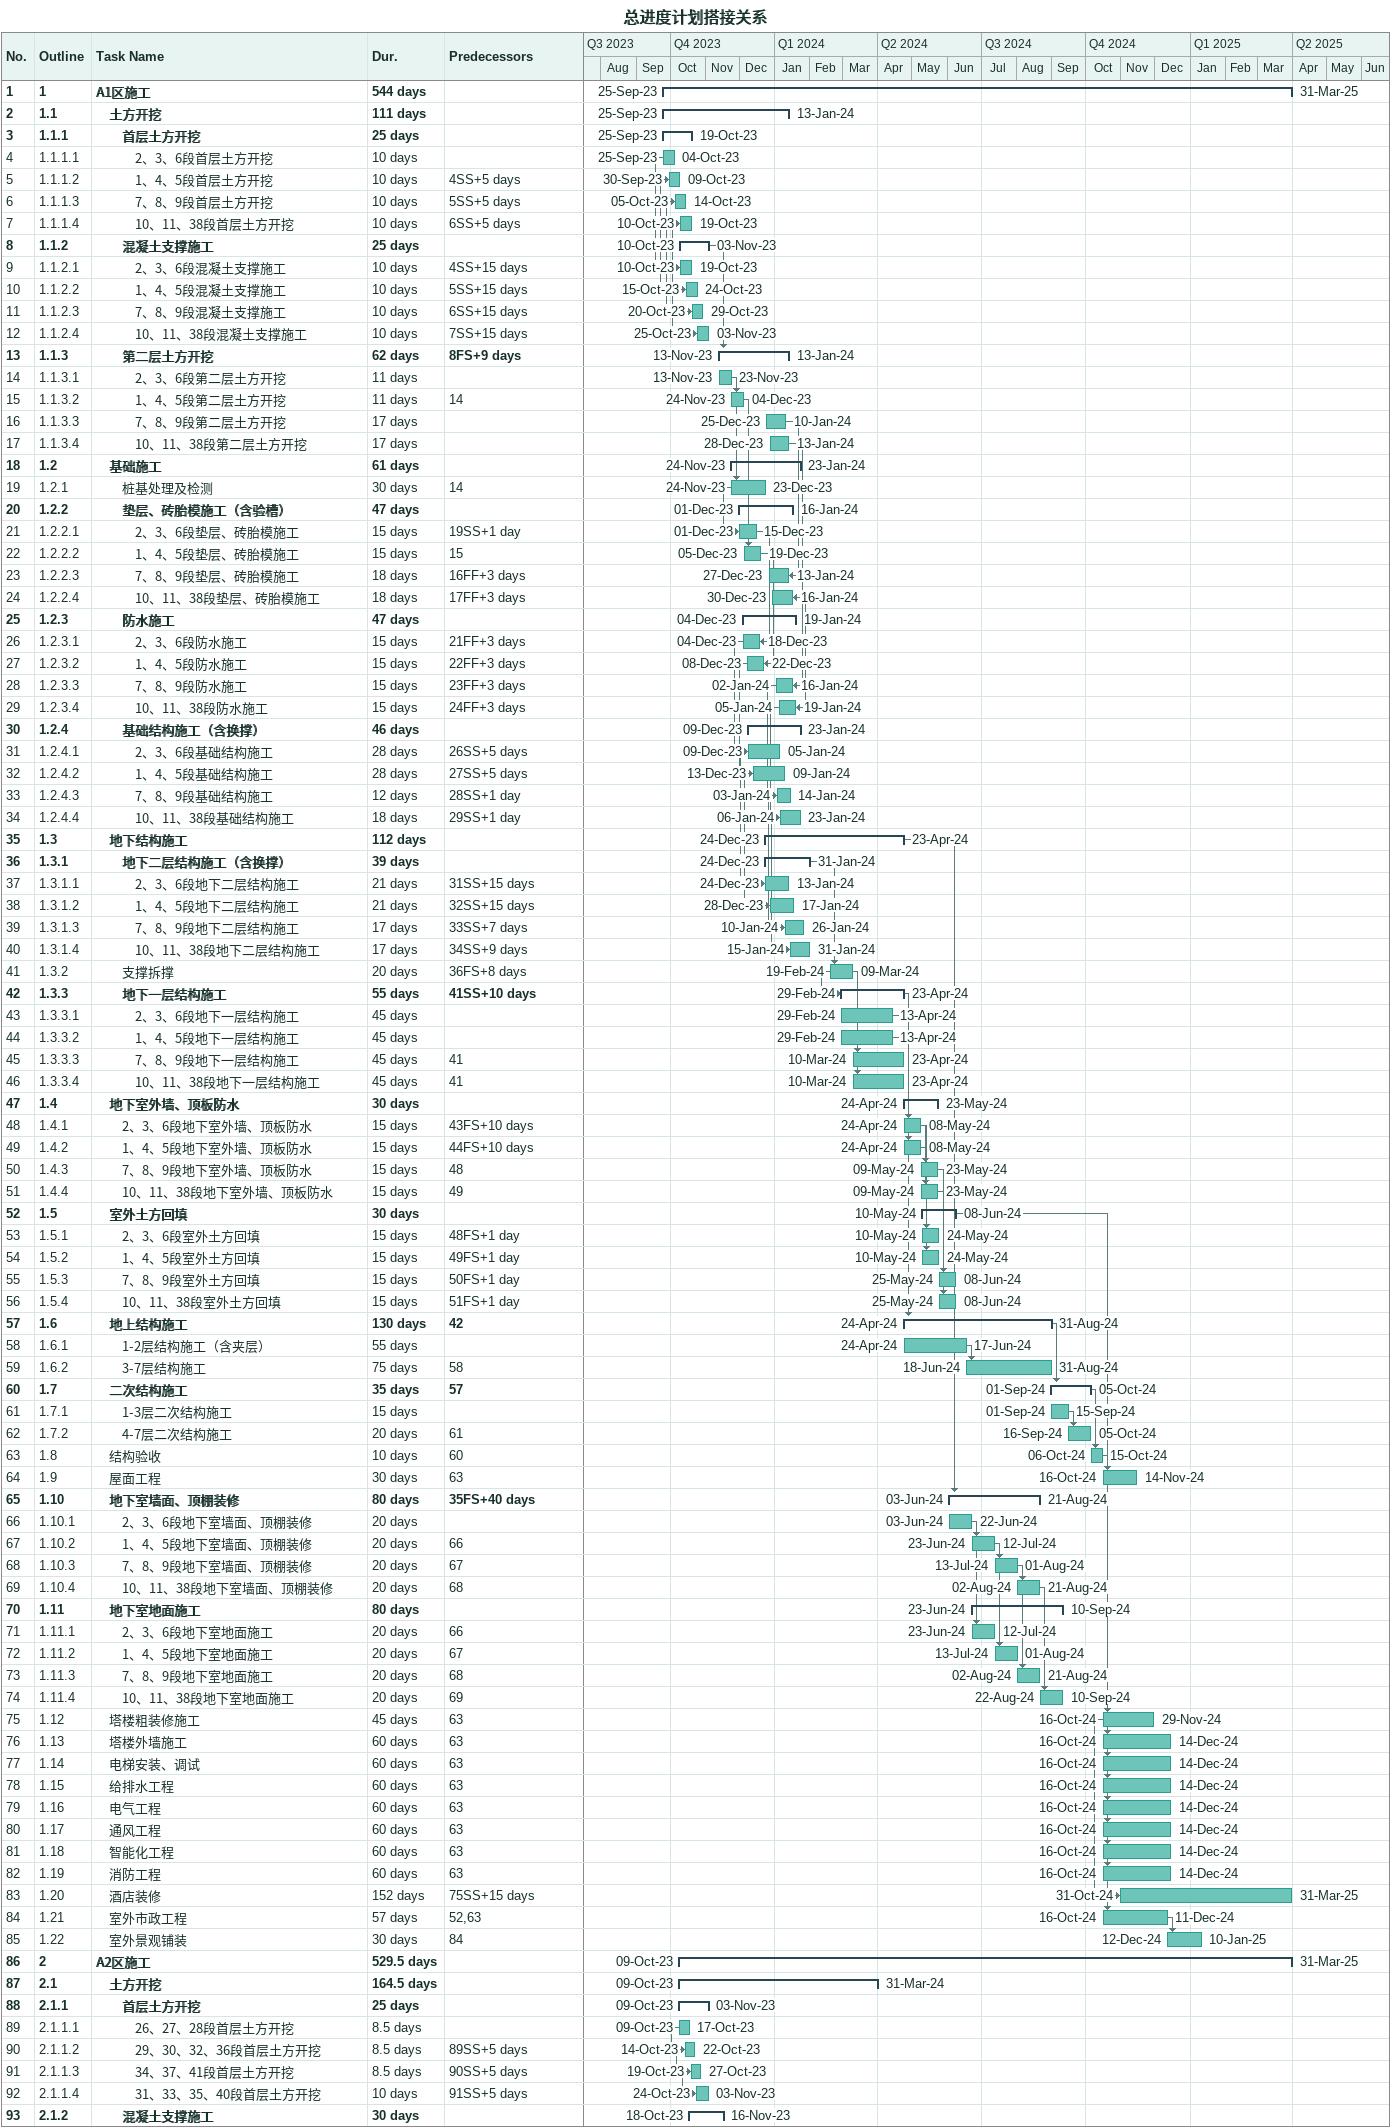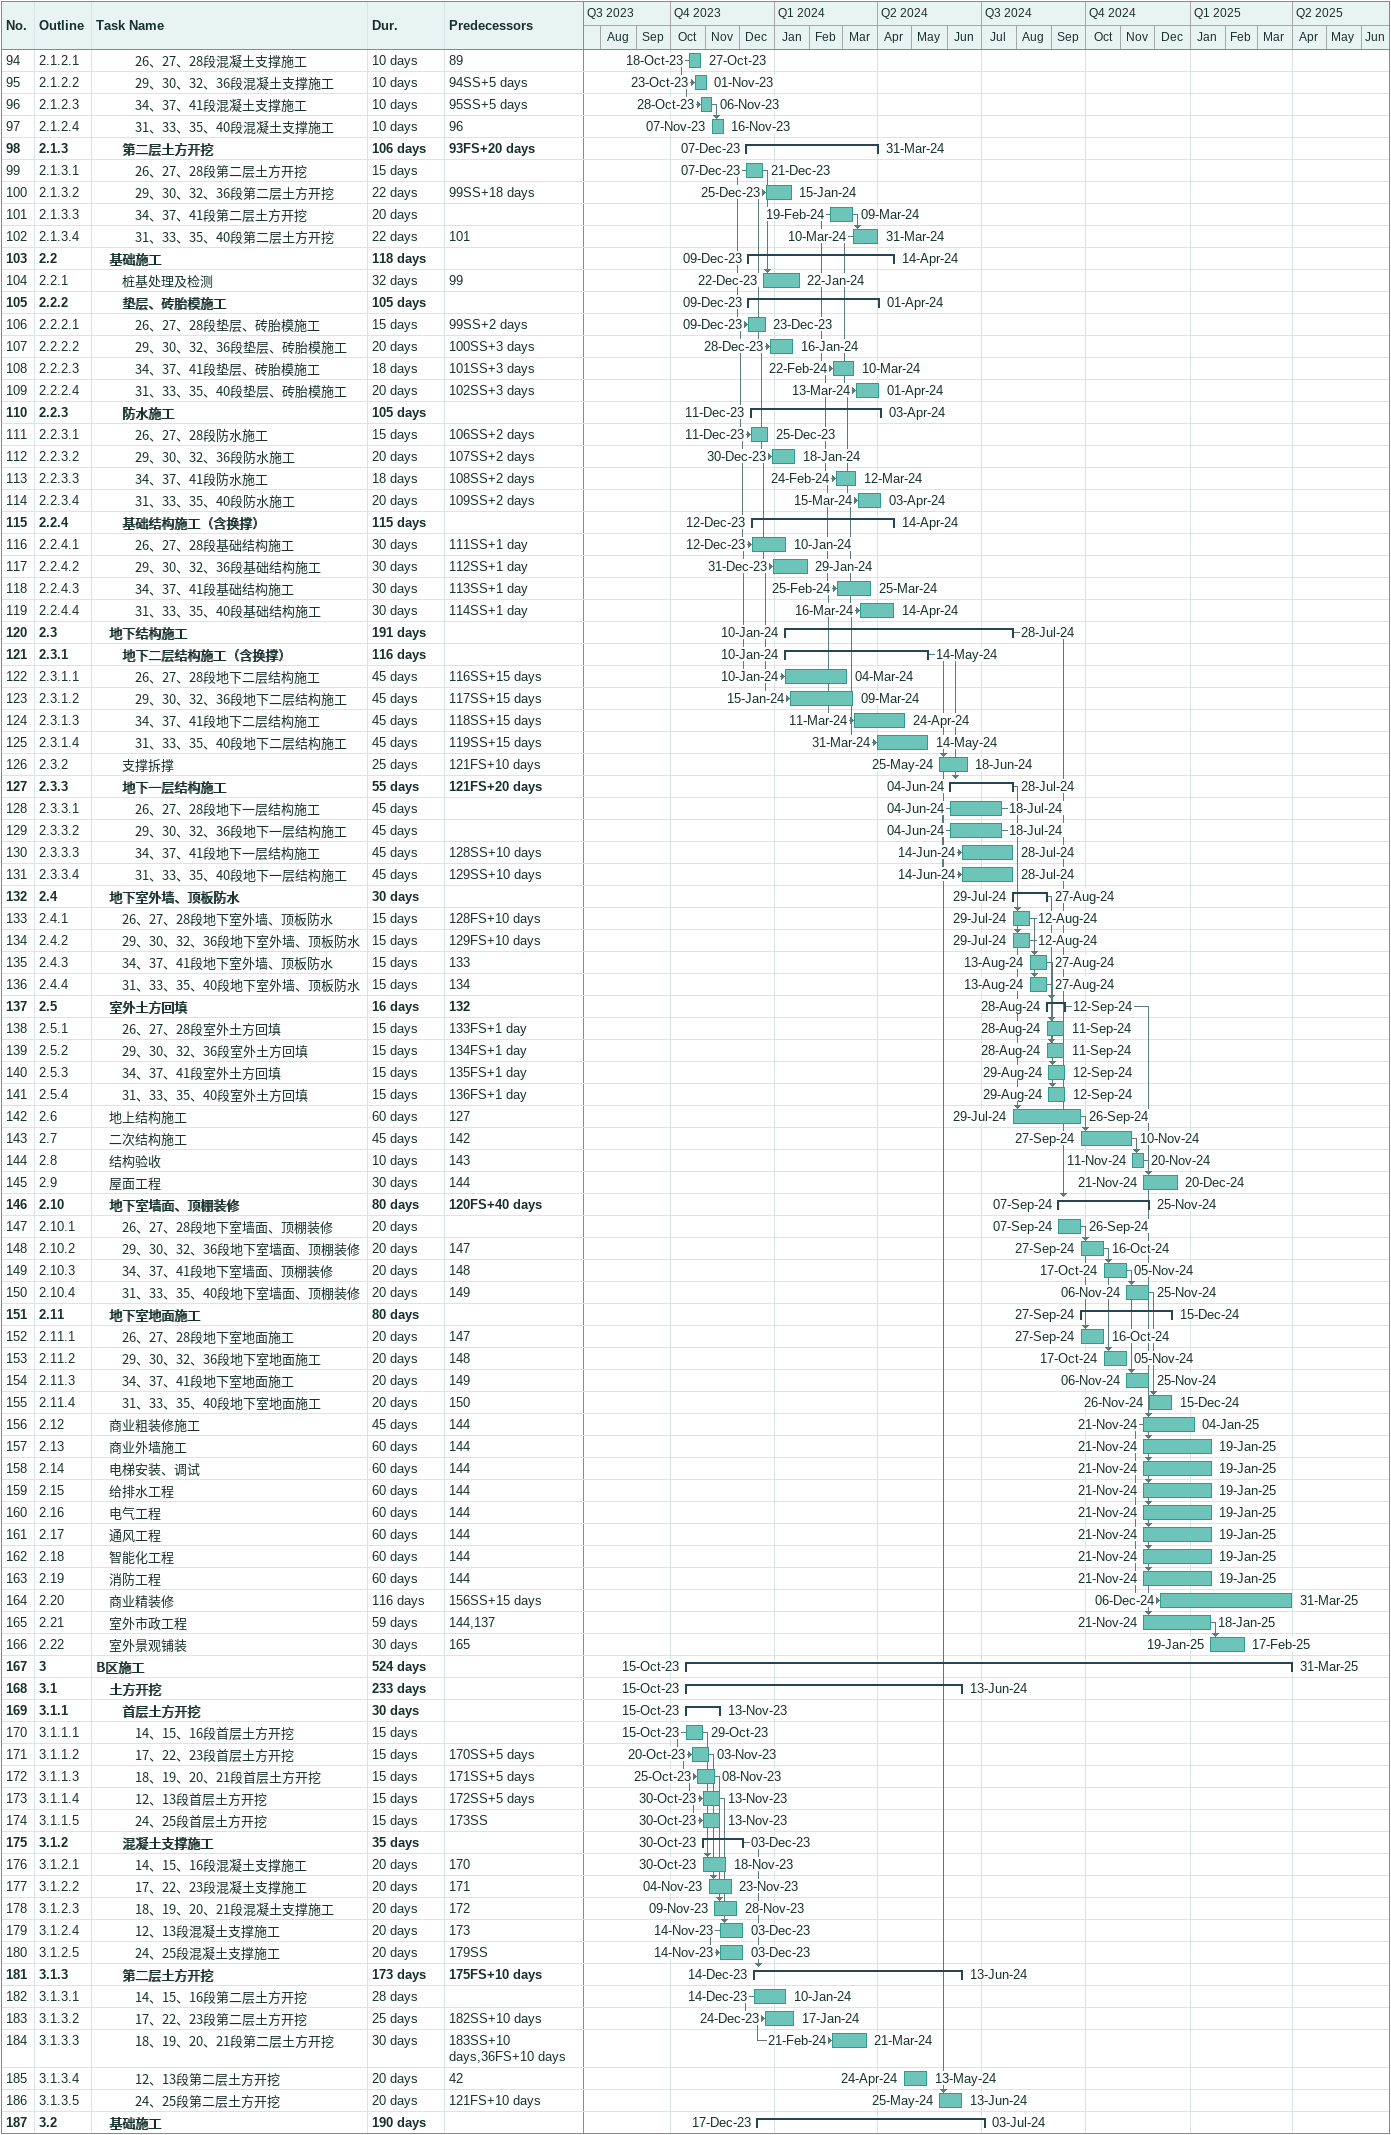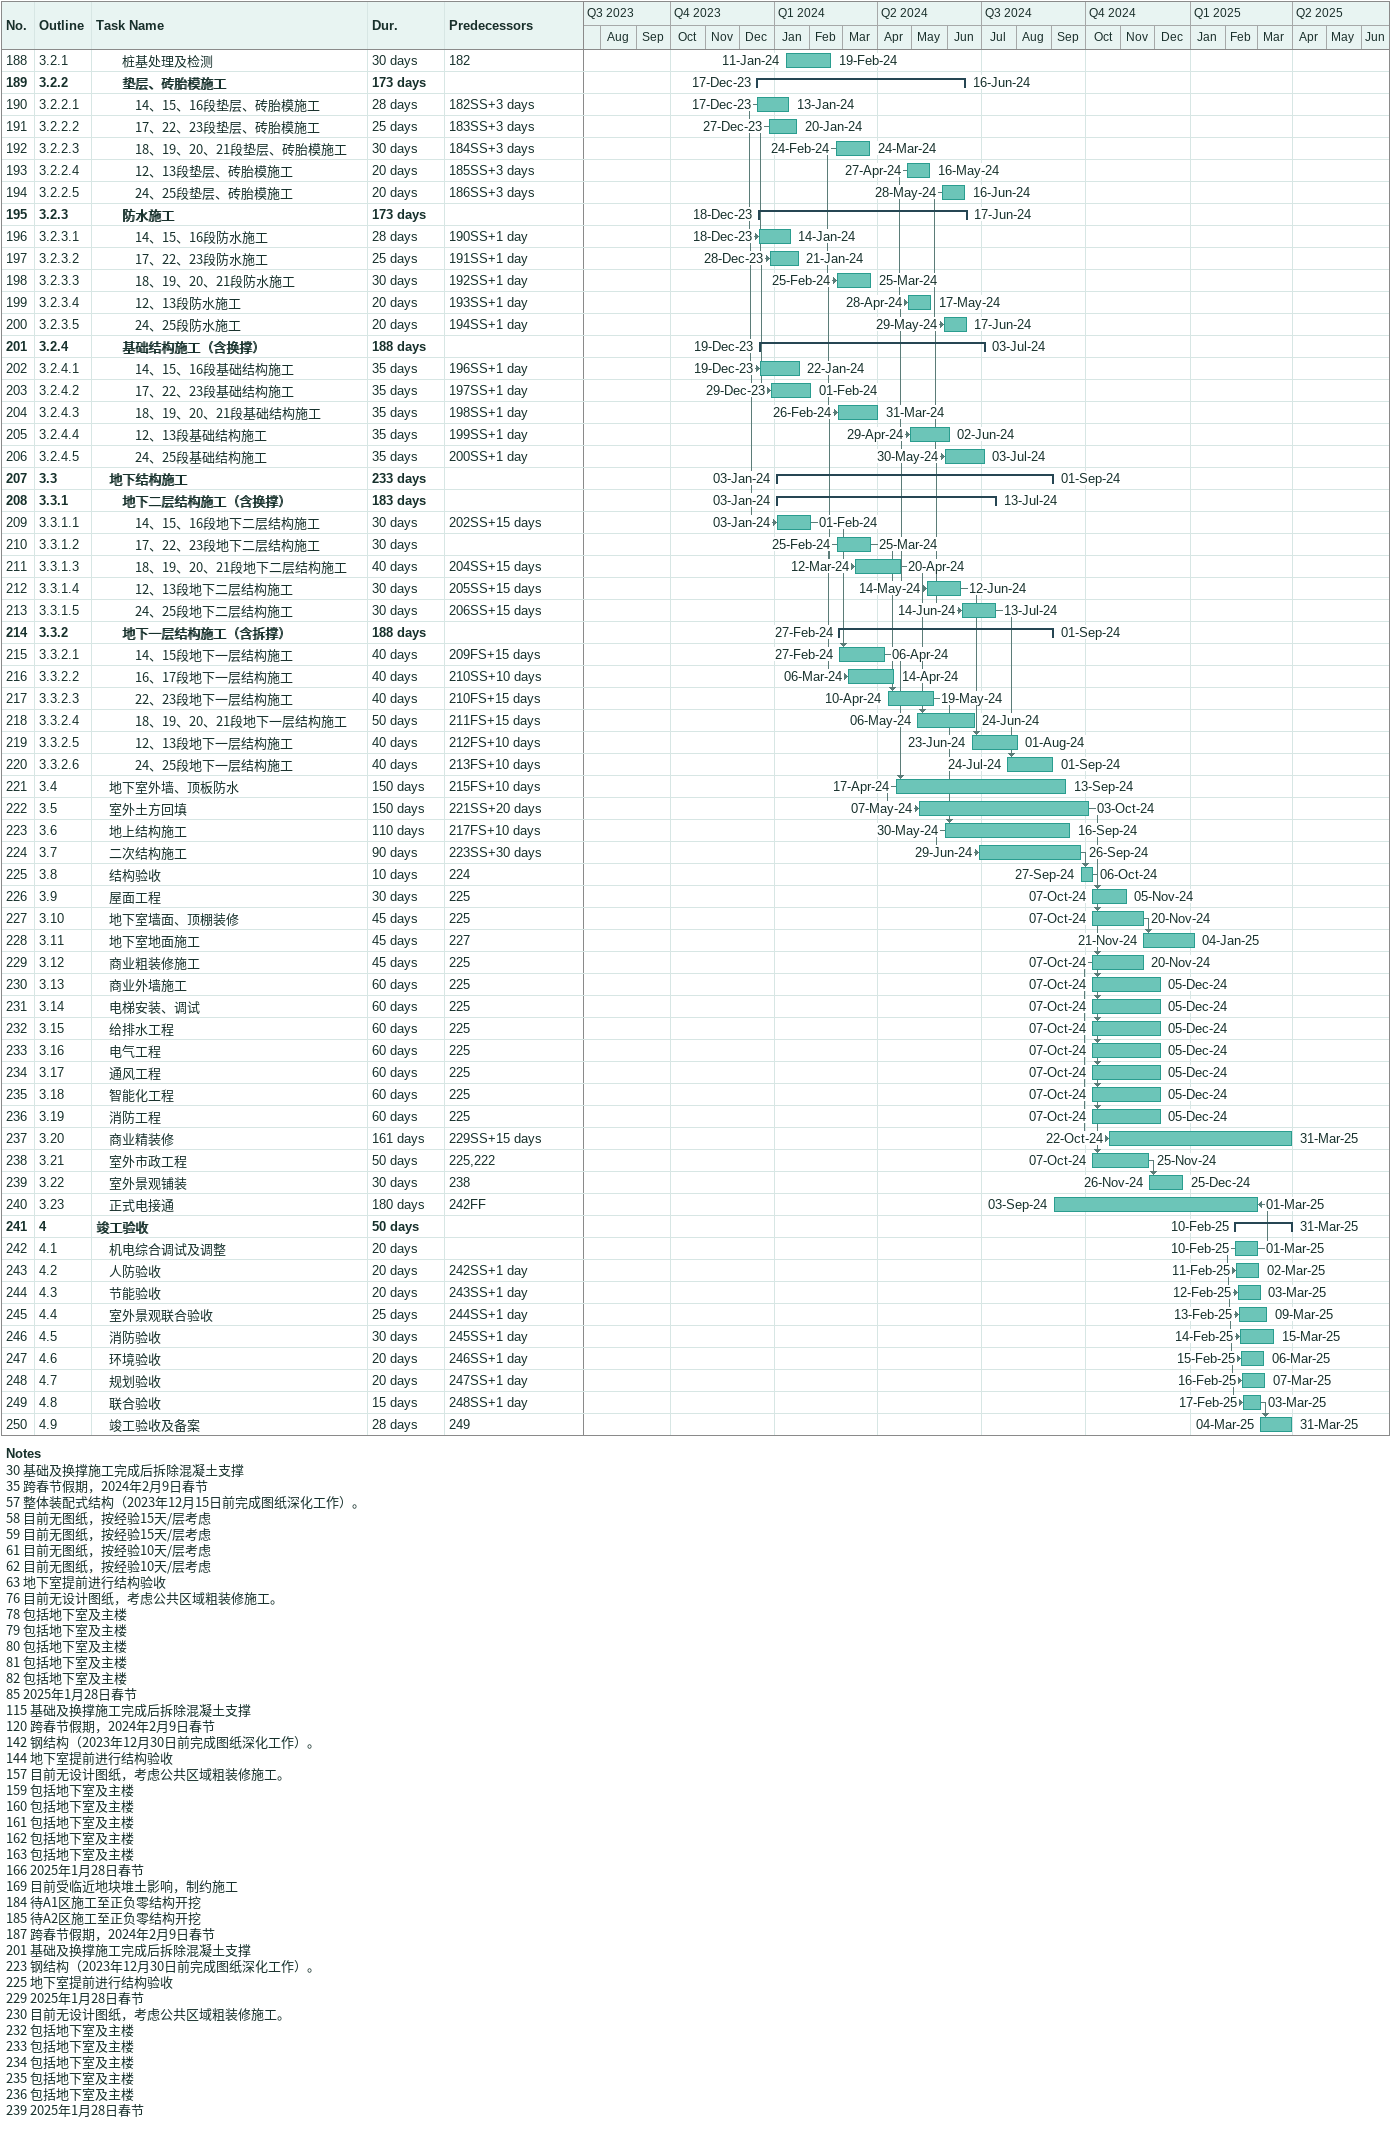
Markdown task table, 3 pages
总进度计划搭接关系

| ID | WBS | Task | Duration | Start | Finish | Predecessors |
|---|---|---|---|---|---|---|
| 1 | 1 | **A1区施工** | 544d | 2023-09-25 | 2025-03-31 |  |
| 2 | 1.1 | **土方开挖** | 111d | 2023-09-25 | 2024-01-13 |  |
| 3 | 1.1.1 | **首层土方开挖** | 25d | 2023-09-25 | 2023-10-19 |  |
| 4 | 1.1.1.1 | 2、3、6段首层土方开挖 | 10d | 2023-09-25 | 2023-10-04 |  |
| 5 | 1.1.1.2 | 1、4、5段首层土方开挖 | 10d | 2023-09-30 | 2023-10-09 | 4SS+5d |
| 6 | 1.1.1.3 | 7、8、9段首层土方开挖 | 10d | 2023-10-05 | 2023-10-14 | 5SS+5d |
| 7 | 1.1.1.4 | 10、11、38段首层土方开挖 | 10d | 2023-10-10 | 2023-10-19 | 6SS+5d |
| 8 | 1.1.2 | **混凝土支撑施工** | 25d | 2023-10-10 | 2023-11-03 |  |
| 9 | 1.1.2.1 | 2、3、6段混凝土支撑施工 | 10d | 2023-10-10 | 2023-10-19 | 4SS+15d |
| 10 | 1.1.2.2 | 1、4、5段混凝土支撑施工 | 10d | 2023-10-15 | 2023-10-24 | 5SS+15d |
| 11 | 1.1.2.3 | 7、8、9段混凝土支撑施工 | 10d | 2023-10-20 | 2023-10-29 | 6SS+15d |
| 12 | 1.1.2.4 | 10、11、38段混凝土支撑施工 | 10d | 2023-10-25 | 2023-11-03 | 7SS+15d |
| 13 | 1.1.3 | **第二层土方开挖** | 62d | 2023-11-13 | 2024-01-13 | 8FS+9d |
| 14 | 1.1.3.1 | 2、3、6段第二层土方开挖 | 11d | 2023-11-13 | 2023-11-23 |  |
| 15 | 1.1.3.2 | 1、4、5段第二层土方开挖 | 11d | 2023-11-24 | 2023-12-04 | 14 |
| 16 | 1.1.3.3 | 7、8、9段第二层土方开挖 | 17d | 2023-12-25 | 2024-01-10 |  |
| 17 | 1.1.3.4 | 10、11、38段第二层土方开挖 | 17d | 2023-12-28 | 2024-01-13 |  |
| 18 | 1.2 | **基础施工** | 61d | 2023-11-24 | 2024-01-23 |  |
| 19 | 1.2.1 | 桩基处理及检测 | 30d | 2023-11-24 | 2023-12-23 | 14 |
| 20 | 1.2.2 | **垫层、砖胎模施工（含验槽）** | 47d | 2023-12-01 | 2024-01-16 |  |
| 21 | 1.2.2.1 | 2、3、6段垫层、砖胎模施工 | 15d | 2023-12-01 | 2023-12-15 | 19SS+1d |
| 22 | 1.2.2.2 | 1、4、5段垫层、砖胎模施工 | 15d | 2023-12-05 | 2023-12-19 | 15 |
| 23 | 1.2.2.3 | 7、8、9段垫层、砖胎模施工 | 18d | 2023-12-27 | 2024-01-13 | 16FF+3d |
| 24 | 1.2.2.4 | 10、11、38段垫层、砖胎模施工 | 18d | 2023-12-30 | 2024-01-16 | 17FF+3d |
| 25 | 1.2.3 | **防水施工** | 47d | 2023-12-04 | 2024-01-19 |  |
| 26 | 1.2.3.1 | 2、3、6段防水施工 | 15d | 2023-12-04 | 2023-12-18 | 21FF+3d |
| 27 | 1.2.3.2 | 1、4、5段防水施工 | 15d | 2023-12-08 | 2023-12-22 | 22FF+3d |
| 28 | 1.2.3.3 | 7、8、9段防水施工 | 15d | 2024-01-02 | 2024-01-16 | 23FF+3d |
| 29 | 1.2.3.4 | 10、11、38段防水施工 | 15d | 2024-01-05 | 2024-01-19 | 24FF+3d |
| 30 | 1.2.4 | **基础结构施工（含换撑）** | 46d | 2023-12-09 | 2024-01-23 |  |
| 31 | 1.2.4.1 | 2、3、6段基础结构施工 | 28d | 2023-12-09 | 2024-01-05 | 26SS+5d |
| 32 | 1.2.4.2 | 1、4、5段基础结构施工 | 28d | 2023-12-13 | 2024-01-09 | 27SS+5d |
| 33 | 1.2.4.3 | 7、8、9段基础结构施工 | 12d | 2024-01-03 | 2024-01-14 | 28SS+1d |
| 34 | 1.2.4.4 | 10、11、38段基础结构施工 | 18d | 2024-01-06 | 2024-01-23 | 29SS+1d |
| 35 | 1.3 | **地下结构施工** | 112d | 2023-12-24 | 2024-04-23 |  |
| 36 | 1.3.1 | **地下二层结构施工（含换撑）** | 39d | 2023-12-24 | 2024-01-31 |  |
| 37 | 1.3.1.1 | 2、3、6段地下二层结构施工 | 21d | 2023-12-24 | 2024-01-13 | 31SS+15d |
| 38 | 1.3.1.2 | 1、4、5段地下二层结构施工 | 21d | 2023-12-28 | 2024-01-17 | 32SS+15d |
| 39 | 1.3.1.3 | 7、8、9段地下二层结构施工 | 17d | 2024-01-10 | 2024-01-26 | 33SS+7d |
| 40 | 1.3.1.4 | 10、11、38段地下二层结构施工 | 17d | 2024-01-15 | 2024-01-31 | 34SS+9d |
| 41 | 1.3.2 | 支撑拆撑 | 20d | 2024-02-19 | 2024-03-09 | 36FS+8d |
| 42 | 1.3.3 | **地下一层结构施工** | 55d | 2024-02-29 | 2024-04-23 | 41SS+10d |
| 43 | 1.3.3.1 | 2、3、6段地下一层结构施工 | 45d | 2024-02-29 | 2024-04-13 |  |
| 44 | 1.3.3.2 | 1、4、5段地下一层结构施工 | 45d | 2024-02-29 | 2024-04-13 |  |
| 45 | 1.3.3.3 | 7、8、9段地下一层结构施工 | 45d | 2024-03-10 | 2024-04-23 | 41 |
| 46 | 1.3.3.4 | 10、11、38段地下一层结构施工 | 45d | 2024-03-10 | 2024-04-23 | 41 |
| 47 | 1.4 | **地下室外墙、顶板防水** | 30d | 2024-04-24 | 2024-05-23 |  |
| 48 | 1.4.1 | 2、3、6段地下室外墙、顶板防水 | 15d | 2024-04-24 | 2024-05-08 | 43FS+10d |
| 49 | 1.4.2 | 1、4、5段地下室外墙、顶板防水 | 15d | 2024-04-24 | 2024-05-08 | 44FS+10d |
| 50 | 1.4.3 | 7、8、9段地下室外墙、顶板防水 | 15d | 2024-05-09 | 2024-05-23 | 48 |
| 51 | 1.4.4 | 10、11、38段地下室外墙、顶板防水 | 15d | 2024-05-09 | 2024-05-23 | 49 |
| 52 | 1.5 | **室外土方回填** | 30d | 2024-05-10 | 2024-06-08 |  |
| 53 | 1.5.1 | 2、3、6段室外土方回填 | 15d | 2024-05-10 | 2024-05-24 | 48FS+1d |
| 54 | 1.5.2 | 1、4、5段室外土方回填 | 15d | 2024-05-10 | 2024-05-24 | 49FS+1d |
| 55 | 1.5.3 | 7、8、9段室外土方回填 | 15d | 2024-05-25 | 2024-06-08 | 50FS+1d |
| 56 | 1.5.4 | 10、11、38段室外土方回填 | 15d | 2024-05-25 | 2024-06-08 | 51FS+1d |
| 57 | 1.6 | **地上结构施工** | 130d | 2024-04-24 | 2024-08-31 | 42 |
| 58 | 1.6.1 | 1-2层结构施工（含夹层） | 55d | 2024-04-24 | 2024-06-17 |  |
| 59 | 1.6.2 | 3-7层结构施工 | 75d | 2024-06-18 | 2024-08-31 | 58 |
| 60 | 1.7 | **二次结构施工** | 35d | 2024-09-01 | 2024-10-05 | 57 |
| 61 | 1.7.1 | 1-3层二次结构施工 | 15d | 2024-09-01 | 2024-09-15 |  |
| 62 | 1.7.2 | 4-7层二次结构施工 | 20d | 2024-09-16 | 2024-10-05 | 61 |
| 63 | 1.8 | 结构验收 | 10d | 2024-10-06 | 2024-10-15 | 60 |
| 64 | 1.9 | 屋面工程 | 30d | 2024-10-16 | 2024-11-14 | 63 |
| 65 | 1.10 | **地下室墙面、顶棚装修** | 80d | 2024-06-03 | 2024-08-21 | 35FS+40d |
| 66 | 1.10.1 | 2、3、6段地下室墙面、顶棚装修 | 20d | 2024-06-03 | 2024-06-22 |  |
| 67 | 1.10.2 | 1、4、5段地下室墙面、顶棚装修 | 20d | 2024-06-23 | 2024-07-12 | 66 |
| 68 | 1.10.3 | 7、8、9段地下室墙面、顶棚装修 | 20d | 2024-07-13 | 2024-08-01 | 67 |
| 69 | 1.10.4 | 10、11、38段地下室墙面、顶棚装修 | 20d | 2024-08-02 | 2024-08-21 | 68 |
| 70 | 1.11 | **地下室地面施工** | 80d | 2024-06-23 | 2024-09-10 |  |
| 71 | 1.11.1 | 2、3、6段地下室地面施工 | 20d | 2024-06-23 | 2024-07-12 | 66 |
| 72 | 1.11.2 | 1、4、5段地下室地面施工 | 20d | 2024-07-13 | 2024-08-01 | 67 |
| 73 | 1.11.3 | 7、8、9段地下室地面施工 | 20d | 2024-08-02 | 2024-08-21 | 68 |
| 74 | 1.11.4 | 10、11、38段地下室地面施工 | 20d | 2024-08-22 | 2024-09-10 | 69 |
| 75 | 1.12 | 塔楼粗装修施工 | 45d | 2024-10-16 | 2024-11-29 | 63 |
| 76 | 1.13 | 塔楼外墙施工 | 60d | 2024-10-16 | 2024-12-14 | 63 |
| 77 | 1.14 | 电梯安装、调试 | 60d | 2024-10-16 | 2024-12-14 | 63 |
| 78 | 1.15 | 给排水工程 | 60d | 2024-10-16 | 2024-12-14 | 63 |
| 79 | 1.16 | 电气工程 | 60d | 2024-10-16 | 2024-12-14 | 63 |
| 80 | 1.17 | 通风工程 | 60d | 2024-10-16 | 2024-12-14 | 63 |
| 81 | 1.18 | 智能化工程 | 60d | 2024-10-16 | 2024-12-14 | 63 |
| 82 | 1.19 | 消防工程 | 60d | 2024-10-16 | 2024-12-14 | 63 |
| 83 | 1.20 | 酒店装修 | 152d | 2024-10-31 | 2025-03-31 | 75SS+15d |
| 84 | 1.21 | 室外市政工程 | 57d | 2024-10-16 | 2024-12-11 | 52, 63 |
| 85 | 1.22 | 室外景观铺装 | 30d | 2024-12-12 | 2025-01-10 | 84 |
| 86 | 2 | **A2区施工** | 529.5d | 2023-10-09 | 2025-03-31 |  |
| 87 | 2.1 | **土方开挖** | 164.5d | 2023-10-09 | 2024-03-31 |  |
| 88 | 2.1.1 | **首层土方开挖** | 25d | 2023-10-09 | 2023-11-03 |  |
| 89 | 2.1.1.1 | 26、27、28段首层土方开挖 | 8.5d | 2023-10-09 | 2023-10-17 |  |
| 90 | 2.1.1.2 | 29、30、32、36段首层土方开挖 | 8.5d | 2023-10-14 | 2023-10-22 | 89SS+5d |
| 91 | 2.1.1.3 | 34、37、41段首层土方开挖 | 8.5d | 2023-10-19 | 2023-10-27 | 90SS+5d |
| 92 | 2.1.1.4 | 31、33、35、40段首层土方开挖 | 10d | 2023-10-24 | 2023-11-03 | 91SS+5d |
| 93 | 2.1.2 | **混凝土支撑施工** | 30d | 2023-10-18 | 2023-11-16 |  |
| 94 | 2.1.2.1 | 26、27、28段混凝土支撑施工 | 10d | 2023-10-18 | 2023-10-27 | 89 |
| 95 | 2.1.2.2 | 29、30、32、36段混凝土支撑施工 | 10d | 2023-10-23 | 2023-11-01 | 94SS+5d |
| 96 | 2.1.2.3 | 34、37、41段混凝土支撑施工 | 10d | 2023-10-28 | 2023-11-06 | 95SS+5d |
| 97 | 2.1.2.4 | 31、33、35、40段混凝土支撑施工 | 10d | 2023-11-07 | 2023-11-16 | 96 |
| 98 | 2.1.3 | **第二层土方开挖** | 106d | 2023-12-07 | 2024-03-31 | 93FS+20d |
| 99 | 2.1.3.1 | 26、27、28段第二层土方开挖 | 15d | 2023-12-07 | 2023-12-21 |  |
| 100 | 2.1.3.2 | 29、30、32、36段第二层土方开挖 | 22d | 2023-12-25 | 2024-01-15 | 99SS+18d |
| 101 | 2.1.3.3 | 34、37、41段第二层土方开挖 | 20d | 2024-02-19 | 2024-03-09 |  |
| 102 | 2.1.3.4 | 31、33、35、40段第二层土方开挖 | 22d | 2024-03-10 | 2024-03-31 | 101 |
| 103 | 2.2 | **基础施工** | 118d | 2023-12-09 | 2024-04-14 |  |
| 104 | 2.2.1 | 桩基处理及检测 | 32d | 2023-12-22 | 2024-01-22 | 99 |
| 105 | 2.2.2 | **垫层、砖胎模施工** | 105d | 2023-12-09 | 2024-04-01 |  |
| 106 | 2.2.2.1 | 26、27、28段垫层、砖胎模施工 | 15d | 2023-12-09 | 2023-12-23 | 99SS+2d |
| 107 | 2.2.2.2 | 29、30、32、36段垫层、砖胎模施工 | 20d | 2023-12-28 | 2024-01-16 | 100SS+3d |
| 108 | 2.2.2.3 | 34、37、41段垫层、砖胎模施工 | 18d | 2024-02-22 | 2024-03-10 | 101SS+3d |
| 109 | 2.2.2.4 | 31、33、35、40段垫层、砖胎模施工 | 20d | 2024-03-13 | 2024-04-01 | 102SS+3d |
| 110 | 2.2.3 | **防水施工** | 105d | 2023-12-11 | 2024-04-03 |  |
| 111 | 2.2.3.1 | 26、27、28段防水施工 | 15d | 2023-12-11 | 2023-12-25 | 106SS+2d |
| 112 | 2.2.3.2 | 29、30、32、36段防水施工 | 20d | 2023-12-30 | 2024-01-18 | 107SS+2d |
| 113 | 2.2.3.3 | 34、37、41段防水施工 | 18d | 2024-02-24 | 2024-03-12 | 108SS+2d |
| 114 | 2.2.3.4 | 31、33、35、40段防水施工 | 20d | 2024-03-15 | 2024-04-03 | 109SS+2d |
| 115 | 2.2.4 | **基础结构施工（含换撑）** | 115d | 2023-12-12 | 2024-04-14 |  |
| 116 | 2.2.4.1 | 26、27、28段基础结构施工 | 30d | 2023-12-12 | 2024-01-10 | 111SS+1d |
| 117 | 2.2.4.2 | 29、30、32、36段基础结构施工 | 30d | 2023-12-31 | 2024-01-29 | 112SS+1d |
| 118 | 2.2.4.3 | 34、37、41段基础结构施工 | 30d | 2024-02-25 | 2024-03-25 | 113SS+1d |
| 119 | 2.2.4.4 | 31、33、35、40段基础结构施工 | 30d | 2024-03-16 | 2024-04-14 | 114SS+1d |
| 120 | 2.3 | **地下结构施工** | 191d | 2024-01-10 | 2024-07-28 |  |
| 121 | 2.3.1 | **地下二层结构施工（含换撑）** | 116d | 2024-01-10 | 2024-05-14 |  |
| 122 | 2.3.1.1 | 26、27、28段地下二层结构施工 | 45d | 2024-01-10 | 2024-03-04 | 116SS+15d |
| 123 | 2.3.1.2 | 29、30、32、36段地下二层结构施工 | 45d | 2024-01-15 | 2024-03-09 | 117SS+15d |
| 124 | 2.3.1.3 | 34、37、41段地下二层结构施工 | 45d | 2024-03-11 | 2024-04-24 | 118SS+15d |
| 125 | 2.3.1.4 | 31、33、35、40段地下二层结构施工 | 45d | 2024-03-31 | 2024-05-14 | 119SS+15d |
| 126 | 2.3.2 | 支撑拆撑 | 25d | 2024-05-25 | 2024-06-18 | 121FS+10d |
| 127 | 2.3.3 | **地下一层结构施工** | 55d | 2024-06-04 | 2024-07-28 | 121FS+20d |
| 128 | 2.3.3.1 | 26、27、28段地下一层结构施工 | 45d | 2024-06-04 | 2024-07-18 |  |
| 129 | 2.3.3.2 | 29、30、32、36段地下一层结构施工 | 45d | 2024-06-04 | 2024-07-18 |  |
| 130 | 2.3.3.3 | 34、37、41段地下一层结构施工 | 45d | 2024-06-14 | 2024-07-28 | 128SS+10d |
| 131 | 2.3.3.4 | 31、33、35、40段地下一层结构施工 | 45d | 2024-06-14 | 2024-07-28 | 129SS+10d |
| 132 | 2.4 | **地下室外墙、顶板防水** | 30d | 2024-07-29 | 2024-08-27 |  |
| 133 | 2.4.1 | 26、27、28段地下室外墙、顶板防水 | 15d | 2024-07-29 | 2024-08-12 | 128FS+10d |
| 134 | 2.4.2 | 29、30、32、36段地下室外墙、顶板防水 | 15d | 2024-07-29 | 2024-08-12 | 129FS+10d |
| 135 | 2.4.3 | 34、37、41段地下室外墙、顶板防水 | 15d | 2024-08-13 | 2024-08-27 | 133 |
| 136 | 2.4.4 | 31、33、35、40段地下室外墙、顶板防水 | 15d | 2024-08-13 | 2024-08-27 | 134 |
| 137 | 2.5 | **室外土方回填** | 16d | 2024-08-28 | 2024-09-12 | 132 |
| 138 | 2.5.1 | 26、27、28段室外土方回填 | 15d | 2024-08-28 | 2024-09-11 | 133FS+1d |
| 139 | 2.5.2 | 29、30、32、36段室外土方回填 | 15d | 2024-08-28 | 2024-09-11 | 134FS+1d |
| 140 | 2.5.3 | 34、37、41段室外土方回填 | 15d | 2024-08-29 | 2024-09-12 | 135FS+1d |
| 141 | 2.5.4 | 31、33、35、40段室外土方回填 | 15d | 2024-08-29 | 2024-09-12 | 136FS+1d |
| 142 | 2.6 | 地上结构施工 | 60d | 2024-07-29 | 2024-09-26 | 127 |
| 143 | 2.7 | 二次结构施工 | 45d | 2024-09-27 | 2024-11-10 | 142 |
| 144 | 2.8 | 结构验收 | 10d | 2024-11-11 | 2024-11-20 | 143 |
| 145 | 2.9 | 屋面工程 | 30d | 2024-11-21 | 2024-12-20 | 144 |
| 146 | 2.10 | **地下室墙面、顶棚装修** | 80d | 2024-09-07 | 2024-11-25 | 120FS+40d |
| 147 | 2.10.1 | 26、27、28段地下室墙面、顶棚装修 | 20d | 2024-09-07 | 2024-09-26 |  |
| 148 | 2.10.2 | 29、30、32、36段地下室墙面、顶棚装修 | 20d | 2024-09-27 | 2024-10-16 | 147 |
| 149 | 2.10.3 | 34、37、41段地下室墙面、顶棚装修 | 20d | 2024-10-17 | 2024-11-05 | 148 |
| 150 | 2.10.4 | 31、33、35、40段地下室墙面、顶棚装修 | 20d | 2024-11-06 | 2024-11-25 | 149 |
| 151 | 2.11 | **地下室地面施工** | 80d | 2024-09-27 | 2024-12-15 |  |
| 152 | 2.11.1 | 26、27、28段地下室地面施工 | 20d | 2024-09-27 | 2024-10-16 | 147 |
| 153 | 2.11.2 | 29、30、32、36段地下室地面施工 | 20d | 2024-10-17 | 2024-11-05 | 148 |
| 154 | 2.11.3 | 34、37、41段地下室地面施工 | 20d | 2024-11-06 | 2024-11-25 | 149 |
| 155 | 2.11.4 | 31、33、35、40段地下室地面施工 | 20d | 2024-11-26 | 2024-12-15 | 150 |
| 156 | 2.12 | 商业粗装修施工 | 45d | 2024-11-21 | 2025-01-04 | 144 |
| 157 | 2.13 | 商业外墙施工 | 60d | 2024-11-21 | 2025-01-19 | 144 |
| 158 | 2.14 | 电梯安装、调试 | 60d | 2024-11-21 | 2025-01-19 | 144 |
| 159 | 2.15 | 给排水工程 | 60d | 2024-11-21 | 2025-01-19 | 144 |
| 160 | 2.16 | 电气工程 | 60d | 2024-11-21 | 2025-01-19 | 144 |
| 161 | 2.17 | 通风工程 | 60d | 2024-11-21 | 2025-01-19 | 144 |
| 162 | 2.18 | 智能化工程 | 60d | 2024-11-21 | 2025-01-19 | 144 |
| 163 | 2.19 | 消防工程 | 60d | 2024-11-21 | 2025-01-19 | 144 |
| 164 | 2.20 | 商业精装修 | 116d | 2024-12-06 | 2025-03-31 | 156SS+15d |
| 165 | 2.21 | 室外市政工程 | 59d | 2024-11-21 | 2025-01-18 | 144, 137 |
| 166 | 2.22 | 室外景观铺装 | 30d | 2025-01-19 | 2025-02-17 | 165 |
| 167 | 3 | **B区施工** | 524d | 2023-10-15 | 2025-03-31 |  |
| 168 | 3.1 | **土方开挖** | 233d | 2023-10-15 | 2024-06-13 |  |
| 169 | 3.1.1 | **首层土方开挖** | 30d | 2023-10-15 | 2023-11-13 |  |
| 170 | 3.1.1.1 | 14、15、16段首层土方开挖 | 15d | 2023-10-15 | 2023-10-29 |  |
| 171 | 3.1.1.2 | 17、22、23段首层土方开挖 | 15d | 2023-10-20 | 2023-11-03 | 170SS+5d |
| 172 | 3.1.1.3 | 18、19、20、21段首层土方开挖 | 15d | 2023-10-25 | 2023-11-08 | 171SS+5d |
| 173 | 3.1.1.4 | 12、13段首层土方开挖 | 15d | 2023-10-30 | 2023-11-13 | 172SS+5d |
| 174 | 3.1.1.5 | 24、25段首层土方开挖 | 15d | 2023-10-30 | 2023-11-13 | 173SS |
| 175 | 3.1.2 | **混凝土支撑施工** | 35d | 2023-10-30 | 2023-12-03 |  |
| 176 | 3.1.2.1 | 14、15、16段混凝土支撑施工 | 20d | 2023-10-30 | 2023-11-18 | 170 |
| 177 | 3.1.2.2 | 17、22、23段混凝土支撑施工 | 20d | 2023-11-04 | 2023-11-23 | 171 |
| 178 | 3.1.2.3 | 18、19、20、21段混凝土支撑施工 | 20d | 2023-11-09 | 2023-11-28 | 172 |
| 179 | 3.1.2.4 | 12、13段混凝土支撑施工 | 20d | 2023-11-14 | 2023-12-03 | 173 |
| 180 | 3.1.2.5 | 24、25段混凝土支撑施工 | 20d | 2023-11-14 | 2023-12-03 | 179SS |
| 181 | 3.1.3 | **第二层土方开挖** | 173d | 2023-12-14 | 2024-06-13 | 175FS+10d |
| 182 | 3.1.3.1 | 14、15、16段第二层土方开挖 | 28d | 2023-12-14 | 2024-01-10 |  |
| 183 | 3.1.3.2 | 17、22、23段第二层土方开挖 | 25d | 2023-12-24 | 2024-01-17 | 182SS+10d |
| 184 | 3.1.3.3 | 18、19、20、21段第二层土方开挖 | 30d | 2024-02-21 | 2024-03-21 | 183SS+10d, 36FS+10d |
| 185 | 3.1.3.4 | 12、13段第二层土方开挖 | 20d | 2024-04-24 | 2024-05-13 | 42 |
| 186 | 3.1.3.5 | 24、25段第二层土方开挖 | 20d | 2024-05-25 | 2024-06-13 | 121FS+10d |
| 187 | 3.2 | **基础施工** | 190d | 2023-12-17 | 2024-07-03 |  |
| 188 | 3.2.1 | 桩基处理及检测 | 30d | 2024-01-11 | 2024-02-19 | 182 |
| 189 | 3.2.2 | **垫层、砖胎模施工** | 173d | 2023-12-17 | 2024-06-16 |  |
| 190 | 3.2.2.1 | 14、15、16段垫层、砖胎模施工 | 28d | 2023-12-17 | 2024-01-13 | 182SS+3d |
| 191 | 3.2.2.2 | 17、22、23段垫层、砖胎模施工 | 25d | 2023-12-27 | 2024-01-20 | 183SS+3d |
| 192 | 3.2.2.3 | 18、19、20、21段垫层、砖胎模施工 | 30d | 2024-02-24 | 2024-03-24 | 184SS+3d |
| 193 | 3.2.2.4 | 12、13段垫层、砖胎模施工 | 20d | 2024-04-27 | 2024-05-16 | 185SS+3d |
| 194 | 3.2.2.5 | 24、25段垫层、砖胎模施工 | 20d | 2024-05-28 | 2024-06-16 | 186SS+3d |
| 195 | 3.2.3 | **防水施工** | 173d | 2023-12-18 | 2024-06-17 |  |
| 196 | 3.2.3.1 | 14、15、16段防水施工 | 28d | 2023-12-18 | 2024-01-14 | 190SS+1d |
| 197 | 3.2.3.2 | 17、22、23段防水施工 | 25d | 2023-12-28 | 2024-01-21 | 191SS+1d |
| 198 | 3.2.3.3 | 18、19、20、21段防水施工 | 30d | 2024-02-25 | 2024-03-25 | 192SS+1d |
| 199 | 3.2.3.4 | 12、13段防水施工 | 20d | 2024-04-28 | 2024-05-17 | 193SS+1d |
| 200 | 3.2.3.5 | 24、25段防水施工 | 20d | 2024-05-29 | 2024-06-17 | 194SS+1d |
| 201 | 3.2.4 | **基础结构施工（含换撑）** | 188d | 2023-12-19 | 2024-07-03 |  |
| 202 | 3.2.4.1 | 14、15、16段基础结构施工 | 35d | 2023-12-19 | 2024-01-22 | 196SS+1d |
| 203 | 3.2.4.2 | 17、22、23段基础结构施工 | 35d | 2023-12-29 | 2024-02-01 | 197SS+1d |
| 204 | 3.2.4.3 | 18、19、20、21段基础结构施工 | 35d | 2024-02-26 | 2024-03-31 | 198SS+1d |
| 205 | 3.2.4.4 | 12、13段基础结构施工 | 35d | 2024-04-29 | 2024-06-02 | 199SS+1d |
| 206 | 3.2.4.5 | 24、25段基础结构施工 | 35d | 2024-05-30 | 2024-07-03 | 200SS+1d |
| 207 | 3.3 | **地下结构施工** | 233d | 2024-01-03 | 2024-09-01 |  |
| 208 | 3.3.1 | **地下二层结构施工（含换撑）** | 183d | 2024-01-03 | 2024-07-13 |  |
| 209 | 3.3.1.1 | 14、15、16段地下二层结构施工 | 30d | 2024-01-03 | 2024-02-01 | 202SS+15d |
| 210 | 3.3.1.2 | 17、22、23段地下二层结构施工 | 30d | 2024-02-25 | 2024-03-25 |  |
| 211 | 3.3.1.3 | 18、19、20、21段地下二层结构施工 | 40d | 2024-03-12 | 2024-04-20 | 204SS+15d |
| 212 | 3.3.1.4 | 12、13段地下二层结构施工 | 30d | 2024-05-14 | 2024-06-12 | 205SS+15d |
| 213 | 3.3.1.5 | 24、25段地下二层结构施工 | 30d | 2024-06-14 | 2024-07-13 | 206SS+15d |
| 214 | 3.3.2 | **地下一层结构施工（含拆撑）** | 188d | 2024-02-27 | 2024-09-01 |  |
| 215 | 3.3.2.1 | 14、15段地下一层结构施工 | 40d | 2024-02-27 | 2024-04-06 | 209FS+15d |
| 216 | 3.3.2.2 | 16、17段地下一层结构施工 | 40d | 2024-03-06 | 2024-04-14 | 210SS+10d |
| 217 | 3.3.2.3 | 22、23段地下一层结构施工 | 40d | 2024-04-10 | 2024-05-19 | 210FS+15d |
| 218 | 3.3.2.4 | 18、19、20、21段地下一层结构施工 | 50d | 2024-05-06 | 2024-06-24 | 211FS+15d |
| 219 | 3.3.2.5 | 12、13段地下一层结构施工 | 40d | 2024-06-23 | 2024-08-01 | 212FS+10d |
| 220 | 3.3.2.6 | 24、25段地下一层结构施工 | 40d | 2024-07-24 | 2024-09-01 | 213FS+10d |
| 221 | 3.4 | 地下室外墙、顶板防水 | 150d | 2024-04-17 | 2024-09-13 | 215FS+10d |
| 222 | 3.5 | 室外土方回填 | 150d | 2024-05-07 | 2024-10-03 | 221SS+20d |
| 223 | 3.6 | 地上结构施工 | 110d | 2024-05-30 | 2024-09-16 | 217FS+10d |
| 224 | 3.7 | 二次结构施工 | 90d | 2024-06-29 | 2024-09-26 | 223SS+30d |
| 225 | 3.8 | 结构验收 | 10d | 2024-09-27 | 2024-10-06 | 224 |
| 226 | 3.9 | 屋面工程 | 30d | 2024-10-07 | 2024-11-05 | 225 |
| 227 | 3.10 | 地下室墙面、顶棚装修 | 45d | 2024-10-07 | 2024-11-20 | 225 |
| 228 | 3.11 | 地下室地面施工 | 45d | 2024-11-21 | 2025-01-04 | 227 |
| 229 | 3.12 | 商业粗装修施工 | 45d | 2024-10-07 | 2024-11-20 | 225 |
| 230 | 3.13 | 商业外墙施工 | 60d | 2024-10-07 | 2024-12-05 | 225 |
| 231 | 3.14 | 电梯安装、调试 | 60d | 2024-10-07 | 2024-12-05 | 225 |
| 232 | 3.15 | 给排水工程 | 60d | 2024-10-07 | 2024-12-05 | 225 |
| 233 | 3.16 | 电气工程 | 60d | 2024-10-07 | 2024-12-05 | 225 |
| 234 | 3.17 | 通风工程 | 60d | 2024-10-07 | 2024-12-05 | 225 |
| 235 | 3.18 | 智能化工程 | 60d | 2024-10-07 | 2024-12-05 | 225 |
| 236 | 3.19 | 消防工程 | 60d | 2024-10-07 | 2024-12-05 | 225 |
| 237 | 3.20 | 商业精装修 | 161d | 2024-10-22 | 2025-03-31 | 229SS+15d |
| 238 | 3.21 | 室外市政工程 | 50d | 2024-10-07 | 2024-11-25 | 225, 222 |
| 239 | 3.22 | 室外景观铺装 | 30d | 2024-11-26 | 2024-12-25 | 238 |
| 240 | 3.23 | 正式电接通 | 180d | 2024-09-03 | 2025-03-01 | 242FF |
| 241 | 4 | **竣工验收** | 50d | 2025-02-10 | 2025-03-31 |  |
| 242 | 4.1 | 机电综合调试及调整 | 20d | 2025-02-10 | 2025-03-01 |  |
| 243 | 4.2 | 人防验收 | 20d | 2025-02-11 | 2025-03-02 | 242SS+1d |
| 244 | 4.3 | 节能验收 | 20d | 2025-02-12 | 2025-03-03 | 243SS+1d |
| 245 | 4.4 | 室外景观联合验收 | 25d | 2025-02-13 | 2025-03-09 | 244SS+1d |
| 246 | 4.5 | 消防验收 | 30d | 2025-02-14 | 2025-03-15 | 245SS+1d |
| 247 | 4.6 | 环境验收 | 20d | 2025-02-15 | 2025-03-06 | 246SS+1d |
| 248 | 4.7 | 规划验收 | 20d | 2025-02-16 | 2025-03-07 | 247SS+1d |
| 249 | 4.8 | 联合验收 | 15d | 2025-02-17 | 2025-03-03 | 248SS+1d |
| 250 | 4.9 | 竣工验收及备案 | 28d | 2025-03-04 | 2025-03-31 | 249 |

Notes
- 30: 基础及换撑施工完成后拆除混凝土支撑
- 35: 跨春节假期，2024年2月9日春节
- 57: 整体装配式结构（2023年12月15日前完成图纸深化工作）。
- 58: 目前无图纸，按经验15天/层考虑
- 59: 目前无图纸，按经验15天/层考虑
- 61: 目前无图纸，按经验10天/层考虑
- 62: 目前无图纸，按经验10天/层考虑
- 63: 地下室提前进行结构验收
- 76: 目前无设计图纸，考虑公共区域粗装修施工。
- 78: 包括地下室及主楼
- 79: 包括地下室及主楼
- 80: 包括地下室及主楼
- 81: 包括地下室及主楼
- 82: 包括地下室及主楼
- 85: 2025年1月28日春节
- 115: 基础及换撑施工完成后拆除混凝土支撑
- 120: 跨春节假期，2024年2月9日春节
- 142: 钢结构（2023年12月30日前完成图纸深化工作）。
- 144: 地下室提前进行结构验收
- 157: 目前无设计图纸，考虑公共区域粗装修施工。
- 159: 包括地下室及主楼
- 160: 包括地下室及主楼
- 161: 包括地下室及主楼
- 162: 包括地下室及主楼
- 163: 包括地下室及主楼
- 166: 2025年1月28日春节
- 169: 目前受临近地块堆土影响，制约施工
- 184: 待A1区施工至正负零结构开挖
- 185: 待A2区施工至正负零结构开挖
- 187: 跨春节假期，2024年2月9日春节
- 201: 基础及换撑施工完成后拆除混凝土支撑
- 223: 钢结构（2023年12月30日前完成图纸深化工作）。
- 225: 地下室提前进行结构验收
- 229: 2025年1月28日春节
- 230: 目前无设计图纸，考虑公共区域粗装修施工。
- 232: 包括地下室及主楼
- 233: 包括地下室及主楼
- 234: 包括地下室及主楼
- 235: 包括地下室及主楼
- 236: 包括地下室及主楼
- 239: 2025年1月28日春节
